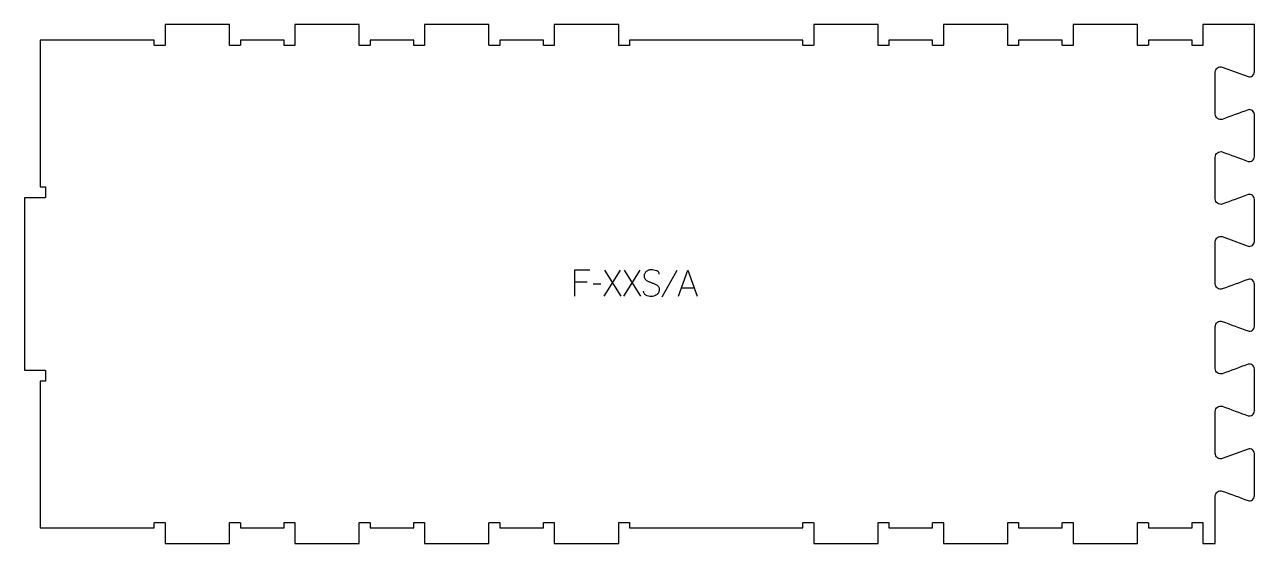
# Model space of a CAD drawing. Extents: x 0 to 1422, y 0 to 600.
import ezdxf

# ---------------------------------------------------------------- set-up
doc = ezdxf.new("R2010")
doc.units = 0
doc.layers.add('1_ANYTOOL_1MMDEEP_LABELS_S', color=2, linetype='CONTINUOUS')
doc.layers.add('4_ANYTOOL_CUTTHROUGH_OUTSI', color=5, linetype='CONTINUOUS')

msp = doc.modelspace()

# ---------------------------------------------------------------- linework, layer by layer
at = {"layer": '1_ANYTOOL_1MMDEEP_LABELS_S'}
for p, q in [((688.596083, 315.703398), (669.696083, 285.703398)), ((689.83894, 285.703398), (670.896083, 315.703398)), ((711.310368, 315.703398), (692.410368, 285.703398)), ((712.553226, 285.703398), (693.610368, 315.703398)), ((754.253226, 315.231969), (737.067511, 284.460541)), ((650.453226, 301.731969), (635.967511, 301.731969)), ((666.267511, 299.589112), (657.481797, 299.503398)), ((759.43894, 295.260541), (774.353226, 295.260541))]:
    msp.add_line(p, q, dxfattribs=at)
for points in [[(653.624654, 315.703398), (635.967511, 315.703398), (635.967511, 285.703398)], [(755.967511, 285.703398), (766.853226, 315.703398), (777.910368, 285.703398)]]:
    msp.add_lwpolyline(points, dxfattribs=at)
msp.add_lwpolyline([(733.93894, 311.117683, 0.071867), (733.745826, 312.45429, 0.100684), (733.119297, 313.635541, 0.047558), (732.644743, 314.111991, 0.038563), (732.094743, 314.500719, 0.037928), (731.397556, 314.848187, 0.026634), (730.660368, 315.103398, 0.028461), (727.637035, 315.78938, 0.041577), (724.553226, 316.046255, 0.036938), (723.050866, 315.935115, 0.041531), (721.585368, 315.590898, 0.041583), (720.207992, 315.013689, 0.038125), (718.93894, 314.224826, 0.057611), (717.868787, 313.232922, 0.065808), (717.074654, 312.012326, 0.06469), (716.597158, 310.552772, 0.046778), (716.453226, 309.017683, 0.052235), (716.615581, 307.467841, 0.075448), (717.160368, 306.017683, 0.076671), (718.07646, 304.844631, 0.061023), (719.281797, 303.960541, 0.021951), (722.310651, 302.433195, 0.018213), (725.453226, 301.153398, -0.02405), (728.55471, 299.847936, -0.02981), (731.496083, 298.217683, -0.068439), (732.637384, 297.251753, -0.079282), (733.446083, 295.999826, -0.076308), (733.871082, 294.421144, -0.047772), (733.896083, 292.774826, -0.046243), (733.602848, 291.093867, -0.06359), (732.953226, 289.523041, -0.064671), (731.980402, 288.238852, -0.057073), (730.724654, 287.224826, -0.067522), (727.756346, 285.861916, -0.070793), (724.531797, 285.360541, -0.064027), (721.392782, 285.723056, -0.070447), (718.467511, 286.903398, -0.054374), (717.309094, 287.753031, -0.074742), (716.410368, 288.864112, -0.075199), (715.887361, 290.17049, -0.057737), (715.724654, 291.574826)], format="xyb", dxfattribs=at)
at = {"layer": '4_ANYTOOL_CUTTHROUGH_OUTSI'}
msp.add_lwpolyline([(150.000001, 18), (150.000001, 23.75, -0.414214), (150.250001, 24), (162.250001, 24, -0.414214), (162.500001, 23.75), (162.500001, 0), (237.000001, 0), (237.000001, 23.75, -0.414214), (237.250001, 24), (249.250001, 24, -0.414214), (249.500001, 23.75), (249.500001, 18), (300.000001, 18), (300.000001, 23.75, -0.414214), (300.250001, 24), (312.250001, 24, -0.414214), (312.500001, 23.75), (312.500001, 0), (387.000001, 0), (387.000001, 23.75, -0.414214), (387.250001, 24), (399.250001, 24, -0.414214), (399.500001, 23.75), (399.500001, 18), (450.000001, 18), (450.000001, 23.75, -0.414214), (450.250001, 24), (462.250001, 24, -0.414214), (462.500001, 23.75), (462.500001, 0), (537.000001, 0), (537.000001, 23.75, -0.414214), (537.250001, 24), (549.250001, 24, -0.414214), (549.500001, 23.75), (549.500001, 18), (600.000001, 18), (600.000001, 23.75, -0.414214), (600.250001, 24), (612.250001, 24, -0.414214), (612.500001, 23.75), (612.500001, 0), (687.000001, 0), (687.000001, 23.75, -0.414214), (687.250001, 24), (699.250001, 24, -0.414214), (699.500001, 23.75), (699.500001, 18), (900.000001, 18), (900.000001, 23.75, -0.414214), (900.250001, 24), (912.250001, 24, -0.414214), (912.500001, 23.75), (912.500001, 0), (987.000001, 0), (987.000001, 23.75, -0.414214), (987.250001, 24), (999.250001, 24, -0.414214), (999.500001, 23.75), (999.500001, 18), (1050.000001, 18), (1050.000001, 23.75, -0.414214), (1050.250001, 24), (1062.250001, 24, -0.414214), (1062.500001, 23.75), (1062.500001, 0), (1137.000001, 0), (1137.000001, 23.75, -0.414214), (1137.250001, 24), (1149.250001, 24, -0.414214), (1149.500001, 23.75), (1149.500001, 18), (1200.000001, 18), (1200.000001, 23.75, -0.414214), (1200.250001, 24), (1212.250001, 24, -0.414214), (1212.500001, 23.75), (1212.500001, 0), (1287.000001, 0), (1287.000001, 23.75, -0.414214), (1287.250001, 24), (1299.250001, 24, -0.414214), (1299.500001, 23.75), (1299.500001, 18), (1350.000001, 18), (1350.000001, 23.75, -0.414214), (1350.250001, 24), (1362.250001, 24, -0.414214), (1362.500001, 23.75), (1362.500001, 0), (1376.889001, 0), (1376.889001, 54.503239, -0.502397), (1384.934925, 60.489653, -0.015604), (1384.94972, 60.484707, 0.000004), (1414.725705, 49.485176, 0.236338), (1419.795438, 50.384196, 0.237079), (1422.113088, 54.997379), (1422.112632, 103.503464, 0.237079), (1419.794983, 108.11665, 0.237104), (1414.710466, 109.010738), (1384.94958, 98.015688, -0.015611), (1384.934778, 98.010739, -0.237077), (1379.408185, 98.982824, -0.237079), (1376.889001, 103.997153), (1376.888545, 152.503238, -0.237079), (1379.407729, 157.51757, -0.237079), (1384.934469, 158.489653, -0.015604), (1384.949264, 158.484706, 0.000004), (1414.725249, 147.485176, 0.236338), (1419.794983, 148.384196, 0.237079), (1422.112632, 152.997379), (1422.112176, 201.503464, 0.237079), (1419.794527, 206.11665, 0.237104), (1414.71001, 207.010738, -0.000004), (1384.949124, 196.015688, -0.015611), (1384.934322, 196.010739, -0.237077), (1379.407729, 196.982824, -0.237079), (1376.888545, 201.997153), (1376.888089, 250.503238, -0.237079), (1379.407273, 255.51757, -0.237079), (1384.934013, 256.489653, -0.015604), (1384.948809, 256.484706, 0.000004), (1414.724794, 245.485176, 0.236338), (1419.794527, 246.384196, 0.237079), (1422.112176, 250.997379), (1422.111721, 299.503464, 0.237079), (1419.794071, 304.11665, 0.237104), (1414.709555, 305.010738, -0.000004), (1384.948668, 294.015688, -0.015611), (1384.933867, 294.010739, -0.237077), (1379.407273, 294.982824, -0.237079), (1376.888089, 299.997153), (1376.887633, 348.503238, -0.237079), (1379.406817, 353.51757, -0.237079), (1384.933557, 354.489653, -0.015604), (1384.948353, 354.484706), (1414.724338, 343.485176, 0.236338), (1419.794071, 344.384196, 0.237079), (1422.111721, 348.997379), (1422.111265, 397.503464, 0.237079), (1419.793615, 402.116649, 0.237104), (1414.709099, 403.010738, -0.000004), (1384.948212, 392.015688, -0.015611), (1384.933411, 392.010739, -0.237077), (1379.406817, 392.982824, -0.237079), (1376.887633, 397.997153), (1376.887177, 446.503238, -0.237079), (1379.406362, 451.51757, -0.237079), (1384.933102, 452.489653, -0.015604), (1384.947897, 452.484706, 0.000004), (1414.723882, 441.485176, 0.236338), (1419.793615, 442.384196, 0.237079), (1422.111265, 446.997379), (1422.110809, 495.503464, 0.237079), (1419.793159, 500.116649, 0.237104), (1414.708643, 501.010738, -0.000004), (1384.947757, 490.015688, -0.015611), (1384.932955, 490.010739, -0.237077), (1379.406362, 490.982824, -0.237079), (1376.887177, 495.997153), (1376.886722, 544.503238, -0.237079), (1379.405906, 549.51757, -0.237079), (1384.932646, 550.489653, -0.015604), (1384.947441, 550.484706), (1414.723426, 539.485176, 0.236338), (1419.793159, 540.384196, 0.237079), (1422.110809, 544.997381), (1422.110809, 599.5), (1362.500001, 599.5), (1362.500001, 575.75, -0.414214), (1362.250001, 575.5), (1350.250001, 575.5, -0.414214), (1350.000001, 575.75), (1350.000001, 581.5), (1299.500001, 581.5), (1299.500001, 575.75, -0.414214), (1299.250001, 575.5), (1287.250001, 575.5, -0.414214), (1287.000001, 575.75), (1287.000001, 599.5), (1212.500001, 599.5), (1212.500001, 575.75, -0.414214), (1212.250001, 575.5), (1200.250001, 575.5, -0.414214), (1200.000001, 575.75), (1200.000001, 581.5), (1149.500001, 581.5), (1149.500001, 575.75, -0.414214), (1149.250001, 575.5), (1137.250001, 575.5, -0.414214), (1137.000001, 575.75), (1137.000001, 599.5), (1062.500001, 599.5), (1062.500001, 575.75, -0.414214), (1062.250001, 575.5), (1050.250001, 575.5, -0.414214), (1050.000001, 575.75), (1050.000001, 581.5), (999.500001, 581.5), (999.500001, 575.75, -0.414214), (999.250001, 575.5), (987.250001, 575.5, -0.414214), (987.000001, 575.75), (987.000001, 599.5), (912.500001, 599.5), (912.500001, 575.75, -0.414214), (912.250001, 575.5), (900.250001, 575.5, -0.414214), (900.000001, 575.75), (900.000001, 581.5), (699.500001, 581.5), (699.500001, 575.75, -0.414214), (699.250001, 575.5), (687.250001, 575.5, -0.414214), (687.000001, 575.75), (687.000001, 599.5), (612.500001, 599.5), (612.500001, 575.75, -0.414214), (612.250001, 575.5), (600.250001, 575.5, -0.414214), (600.000001, 575.75), (600.000001, 581.5), (549.500001, 581.5), (549.500001, 575.75, -0.414214), (549.250001, 575.5), (537.250001, 575.5, -0.414214), (537.000001, 575.75), (537.000001, 599.5), (462.500001, 599.5), (462.500001, 575.75, -0.414214), (462.250001, 575.5), (450.250001, 575.5, -0.414214), (450.000001, 575.75), (450.000001, 581.5), (399.500001, 581.5), (399.500001, 575.75, -0.414214), (399.250001, 575.5), (387.250001, 575.5, -0.414214), (387.000001, 575.75), (387.000001, 599.5), (312.500001, 599.5), (312.500001, 575.75, -0.414214), (312.250001, 575.5), (300.250001, 575.5, -0.414214), (300.000001, 575.75), (300.000001, 581.5), (249.500001, 581.5), (249.500001, 575.75, -0.414214), (249.250001, 575.5), (237.250001, 575.5, -0.414214), (237.000001, 575.75), (237.000001, 599.5), (162.500001, 599.5), (162.500001, 575.75, -0.414214), (162.250001, 575.5), (150.250001, 575.5, -0.414214), (150.000001, 575.75), (150.000001, 581.5), (18, 581.5), (18, 412), (23.75, 412, -0.414214), (24, 411.75), (24, 399.75, -0.414214), (23.75, 399.5), (0, 399.5), (0, 200), (23.75, 200, -0.414214), (24, 199.75), (24, 187.75, -0.414214), (23.75, 187.5), (18, 187.5), (18, 18)], format="xyb", close=True, dxfattribs=at)

doc.saveas('drawing.dxf')
